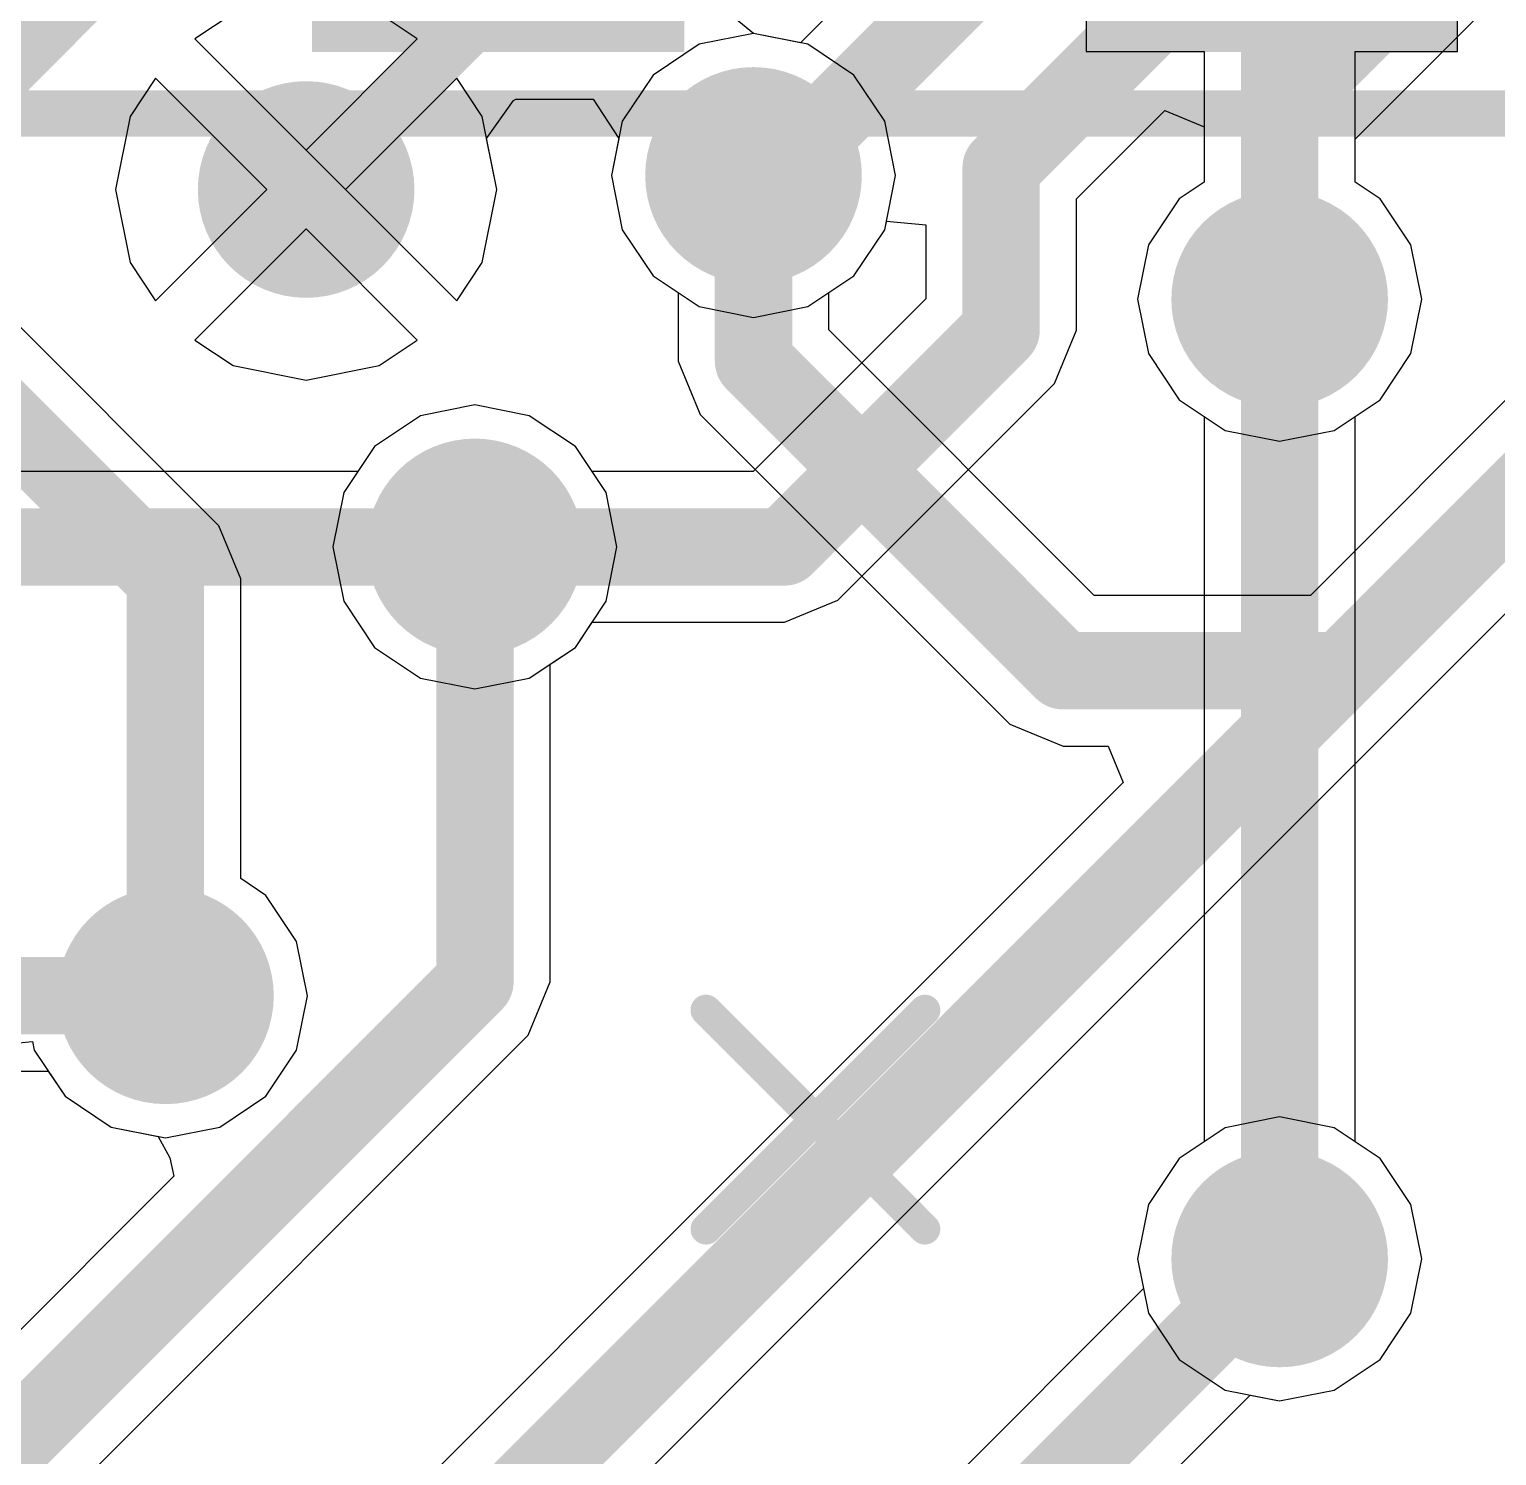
# Model space of a CAD drawing. Header units: millimetres. Extents: x 147.1 to 177.7, y 27.4 to 66.7.
# Drawn here: x 162.16 to 166.901, y 51.664 to 56.272 of the extents above; entities that cross this region are included whole.
import ezdxf

# ---------------------------------------------------------------- set-up
doc = ezdxf.new("R2010")
doc.units = ezdxf.units.MM
for name, color, linetype in [('BottomLayer', 5, 'Continuous'), ('BottomOverlay', 54, 'Continuous'), ('Mechanical15', 56, 'Continuous'), ('MultiLayer', 9, 'Continuous'), ('TopLayer', 1, 'Continuous'), ('TopOverlay', 2, 'Continuous'), ('TopSolder', 216, 'Continuous'), ('ViaHoleLayer', 16, 'Continuous')]:
    doc.layers.add(name, color=color, linetype=linetype)

# ---------------------------------------------------------------- blocks, each defined once
blk = doc.blocks.new('A______104H_TDA0_R01_2')
at = {"layer": 'TopOverlay', "const_width": 0.1499997}
blk.add_lwpolyline([(-1.778e-05, 28.39998892), (28.14998942, 28.39998892)], dxfattribs=at)
at = {"layer": 'TopSolder'}
for points in [[(15.97660762, 28.59841372), (15.97660762, 30.40161052), (14.77340962, 28.59841372), (14.77340962, 30.40161052)], [(18.47657722, 28.59841372), (18.47657722, 30.40161052), (17.27337922, 28.59841372), (17.27337922, 30.40161052)]]:
    blk.add_solid(points, dxfattribs=at)
blk = doc.blocks.new('LQFP64_N_B_11')
at = {"layer": 'BottomOverlay', "const_width": 0.1999996}
blk.add_lwpolyline([(4.25000166, 4.2499915), (4.25000166, -4.25000166)], dxfattribs=at)
at = {"layer": 'Mechanical15', "const_width": 0.0999998}
for points in [[(7.62e-06, 0.5000167799999999), (7.62e-06, -0.5000269399999999)], [(0.5000269399999999, -5.08e-06), (-0.5000142399999999, -5.08e-06)]]:
    blk.add_lwpolyline(points, dxfattribs=at)
at = {"layer": 'Mechanical15', "const_width": 0.0499999}
for points in [[(-0.02499106, 0.5000167799999999, 1), (0.0250063, 0.5000167799999999, 1)], [(-0.52501292, -5.08e-06, 1), (-0.4750155599999999, -5.08e-06, 1)], [(0.47502826, -5.08e-06, 1), (0.52502562, -5.08e-06, 1)], [(-0.02499106, -0.5000269399999999, 1), (0.0250063, -0.5000269399999999, 1)]]:
    blk.add_lwpolyline(points, format="xyb", close=True, dxfattribs=at)

msp = doc.modelspace()

# ---------------------------------------------------------------- linework, layer by layer
at = {"layer": 'BottomLayer'}
for p, q in [((166.13481632, 57.71119521999999), (164.65217006, 56.22854641999999)), ((166.44353554, 55.91686809999999), (167.18629758, 56.65963014)), ((162.8188895, 56.32351448), (162.69539724, 56.24100004)), ((163.4137194, 56.24100004), (163.29022714, 56.32351448)), ((162.69539724, 56.24100004), (163.05455832, 55.88183896)), ((163.05455832, 55.88183896), (163.4137194, 56.24100004)), ((164.5000012, 56.2588156), (164.32442116, 56.2238906)), ((164.65217006, 56.22854641999999), (164.5000012, 56.2588156)), ((164.32442116, 56.2238906), (164.17556954, 56.12443182)), ((162.56811784, 56.11372317999999), (162.4856034, 55.99022838)), ((162.92727892, 55.75455956), (162.56811784, 56.11372317999999)), ((163.5409988, 56.11372064), (163.18183772, 55.75455956)), ((163.62351324, 55.99022838), (163.5409988, 56.11372064)), ((164.17556954, 56.12443182), (164.07611076, 55.9755802)), ((162.4856034, 55.99022838), (162.43872516, 55.75455956)), ((163.67039148, 55.75455956), (163.62351324, 55.99022838)), ((165.5435348, 55.72400844), (165.82946514, 56.00993623999999)), ((165.82946514, 56.00993623999999), (165.95646514, 55.95733284)), ((162.7722043, 54.66864606), (161.49739608, 55.94345428)), ((164.07611076, 55.9755802), (164.04118576, 55.80000016)), ((165.95646514, 55.95733284), (165.95646514, 55.77848636)), ((166.44353554, 55.77848636), (166.44353554, 55.91686809999999)), ((164.04118576, 55.80000016), (164.07611076, 55.62442012)), ((162.43872516, 55.75455956), (162.4856034, 55.51889074)), ((162.56811784, 55.39539848), (162.92727892, 55.75455956)), ((163.18183772, 55.75455956), (163.5409988, 55.39539848)), ((163.62351324, 55.51889074), (163.67039148, 55.75455956)), ((165.95646514, 55.77848636), (165.87556868, 55.72443261999999)), ((166.524432, 55.72443261999999), (166.44353554, 55.77848636)), ((165.5435348, 55.30000115999999), (165.5435348, 55.72400844)), ((165.87556868, 55.72443261999999), (165.7761099, 55.575581)), ((166.62389078, 55.575581), (166.524432, 55.72443261999999)), ((163.05455832, 55.62728016), (162.69539724, 55.26811908)), ((163.41372194, 55.26811908), (163.05455832, 55.62728016)), ((164.07611076, 55.62442012), (164.17556954, 55.47556849999999)), ((164.82443286, 55.47556849999999), (164.92389164, 55.62442012)), ((164.92389164, 55.62442012), (164.9294644, 55.65243378)), ((164.9294644, 55.65243378), (165.0564644, 55.63992682)), ((165.0564644, 55.63992682), (165.0564644, 55.40087725999999)), ((165.7761099, 55.575581), (165.7411849, 55.40000096)), ((166.65881578, 55.40000096), (166.62389078, 55.575581)), ((162.4856034, 55.51889074), (162.56811784, 55.39539848)), ((163.5409988, 55.39539848), (163.62351324, 55.51889074)), ((164.17556954, 55.47556849999999), (164.32442116, 55.37610972)), ((164.67558124, 55.37610972), (164.82443286, 55.47556849999999)), ((164.32442116, 55.37610972), (164.5000012, 55.34118471999999)), ((165.0564644, 55.40087725999999), (164.4991249, 54.84353522)), ((164.5000012, 55.34118471999999), (164.67558124, 55.37610972)), ((165.7411849, 55.40000096), (165.7761099, 55.22442092)), ((166.62389078, 55.22442092), (166.65881578, 55.40000096)), ((165.47220398, 55.12779424), (165.5435348, 55.30000115999999)), ((162.69539724, 55.26811908), (162.8188895, 55.18560463999999)), ((163.29022714, 55.18560463999999), (163.41372194, 55.26811908)), ((162.8188895, 55.18560463999999), (163.05455832, 55.1387264)), ((163.05455832, 55.1387264), (163.29022714, 55.18560463999999)), ((165.7761099, 55.22442092), (165.87556868, 55.0755693)), ((166.524432, 55.0755693), (166.62389078, 55.22442092)), ((164.77215458, 54.42774738), (165.47220398, 55.12779424)), ((163.60000046, 55.05881546), (163.42442042, 55.02389046)), ((163.7755805, 55.02389046), (163.60000046, 55.05881546)), ((165.87556868, 55.0755693), (165.95646514, 55.02151556)), ((166.44353554, 55.02151556), (166.524432, 55.0755693)), ((163.42442042, 55.02389046), (163.2755688, 54.92443168)), ((163.92443212, 54.92443168), (163.7755805, 55.02389046)), ((165.95646514, 55.02151556), (165.95646514, 52.67848494)), ((166.44353554, 52.67848494), (166.44353554, 55.02151556)), ((163.2755688, 54.92443168), (163.17611002, 54.77558006)), ((163.97848586, 54.84353522), (163.92443212, 54.92443168)), ((164.4991249, 54.84353522), (163.97848586, 54.84353522)), ((163.17611002, 54.77558006), (163.14118502, 54.60000002)), ((162.84353512, 54.49644168), (162.7722043, 54.66864606)), ((163.14118502, 54.60000002), (163.17611002, 54.42441998)), ((162.84353512, 53.52848324), (162.84353512, 54.49644168)), ((164.59994512, 54.35641148), (164.77215204, 54.42773975999999)), ((164.77215204, 54.42773975999999), (164.77215458, 54.42774738)), ((163.17611002, 54.42441998), (163.2755688, 54.27556835999999)), ((163.92443212, 54.27556835999999), (163.97848586, 54.35646482)), ((163.97848586, 54.35646482), (164.59981558, 54.35646482)), ((164.59981558, 54.35646482), (164.59994512, 54.35641148)), ((163.2755688, 54.27556835999999), (163.42442042, 54.17610957999999)), ((163.7755805, 54.17610957999999), (163.92443212, 54.27556835999999)), ((163.42442042, 54.17610957999999), (163.60000046, 54.14118457999999)), ((163.60000046, 54.14118457999999), (163.7755805, 54.17610957999999)), ((162.92443158, 53.4744295), (162.84353512, 53.52848324)), ((163.02389036, 53.32557788), (162.92443158, 53.4744295)), ((163.05881536, 53.14999784), (163.02389036, 53.32557788)), ((163.02389036, 52.9744178), (163.05881536, 53.14999784)), ((162.04350624, 52.9900769), (162.17050624, 53.0025864)), ((162.17050624, 53.0025864), (162.17610948, 52.9744178)), ((162.17610948, 52.9744178), (162.27556826, 52.82556618)), ((162.92443158, 52.82556618), (163.02389036, 52.9744178)), ((162.27556826, 52.82556618), (162.42441988, 52.7261074)), ((162.77557996, 52.7261074), (162.92443158, 52.82556618)), ((162.42441988, 52.7261074), (162.59999992, 52.6911824)), ((162.59999992, 52.6911824), (162.77557996, 52.7261074)), ((165.95646514, 52.67848494), (165.87556868, 52.6244312)), ((166.524432, 52.6244312), (166.44353554, 52.67848494)), ((165.87556868, 52.6244312), (165.7761099, 52.47557957999999)), ((166.62389078, 52.47557957999999), (166.524432, 52.6244312)), ((165.7761099, 52.47557957999999), (165.7411849, 52.29999953999999)), ((166.65881578, 52.29999953999999), (166.62389078, 52.47557957999999)), ((165.7411849, 52.29999953999999), (165.7761099, 52.12441949999999)), ((166.62389078, 52.12441949999999), (166.65881578, 52.29999953999999)), ((165.7761099, 52.12441949999999), (165.87556868, 51.97556788)), ((166.524432, 51.97556788), (166.62389078, 52.12441949999999)), ((165.87556868, 51.97556788), (166.0244203, 51.87610909999999)), ((166.37558038, 51.87610909999999), (166.524432, 51.97556788)), ((166.0244203, 51.87610909999999), (166.20000034, 51.8411841)), ((166.20000034, 51.8411841), (166.37558038, 51.87610909999999))]:
    msp.add_line(p, q, dxfattribs=at)
at = {"layer": 'BottomLayer', "const_width": 0.2499995}
for points in [[(164.56803256, 55.80000016), (167.033448, 58.2654156)], [(165.2999996, 55.824882), (167.387016, 57.9118984)], [(166.20000034, 56.01774166), (167.74058908, 57.5583304)], [(160.5987644, 56.4976772), (162.59999992, 54.49644168)], [(166.20000034, 55.40000096), (166.20000034, 56.01774166)], [(165.2999996, 55.30000115999999), (165.2999996, 55.824882)], [(164.5000012, 55.80000016), (164.56803256, 55.80000016)], [(166.20000034, 52.29999953999999), (166.20000034, 55.40000096)], [(164.59994512, 54.59994668), (165.2999996, 55.30000115999999)], [(163.60000046, 54.60000002), (164.59989178, 54.60000002)], [(164.59989178, 54.60000002), (164.59994512, 54.59994668)], [(162.59999992, 53.14999784), (162.59999992, 54.49644168)]]:
    msp.add_lwpolyline(points, dxfattribs=at)
at = {"layer": 'BottomLayer'}
for points, const_width in [([(164.32500028, 55.80000016, 1), (164.67500212, 55.80000016, 1)], 0.3499993), ([(166.1375011, 56.01774166, 1), (166.26249958, 56.01774166, 1)], 0.12499848), ([(166.1375011, 56.01774166, 1), (166.26249958, 56.01774166, 1)], 0.12499848), ([(162.8795574, 55.75455956, 1), (163.22955924, 55.75455956, 1)], 0.3499993), ([(165.23750036, 55.824882, 1), (165.36249884, 55.824882, 1)], 0.12499848), ([(165.23750036, 55.824882, 1), (165.36249884, 55.824882, 1)], 0.12499848), ([(164.43750196, 55.80000016, 1), (164.56250044, 55.80000016, 1)], 0.12499848), ([(164.50553332, 55.80000016, 1), (164.6305318, 55.80000016, 1)], 0.12499848), ([(164.50553332, 55.80000016, 1), (164.6305318, 55.80000016, 1)], 0.12499848), ([(166.02499942, 55.40000096, 1), (166.37500126, 55.40000096, 1)], 0.3499993), ([(166.1375011, 55.40000096, 1), (166.26249958, 55.40000096, 1)], 0.12499848), ([(166.1375011, 55.40000096, 1), (166.26249958, 55.40000096, 1)], 0.12499848), ([(165.23750036, 55.30000115999999, 1), (165.36249884, 55.30000115999999, 1)], 0.12499848), ([(165.23750036, 55.30000115999999, 1), (165.36249884, 55.30000115999999, 1)], 0.12499848), ([(163.42499954, 54.60000002, 1), (163.77500138, 54.60000002, 1)], 0.3499993), ([(163.53750122, 54.60000002, 1), (163.6624997, 54.60000002, 1)], 0.12499848), ([(164.53739254, 54.60000002, 1), (164.66239102, 54.60000002, 1)], 0.12499848), ([(164.53739254, 54.60000002, 1), (164.66239102, 54.60000002, 1)], 0.12499848), ([(164.53744588, 54.59994668, 1), (164.66244436, 54.59994668, 1)], 0.12499848), ([(164.53744588, 54.59994668, 1), (164.66244436, 54.59994668, 1)], 0.12499848), ([(162.53750068, 54.49644168, 1), (162.66249916, 54.49644168, 1)], 0.12499848), ([(162.53750068, 54.49644168, 1), (162.66249916, 54.49644168, 1)], 0.12499848), ([(162.424999, 53.14999784, 1), (162.77500084, 53.14999784, 1)], 0.3499993), ([(162.53750068, 53.14999784, 1), (162.66249916, 53.14999784, 1)], 0.12499848), ([(166.02499942, 52.29999953999999, 1), (166.37500126, 52.29999953999999, 1)], 0.3499993), ([(166.1375011, 52.29999953999999, 1), (166.26249958, 52.29999953999999, 1)], 0.12499848)]:
    msp.add_lwpolyline(points, format="xyb", close=True, dxfattribs=dict(at, const_width=const_width))
at = {"layer": 'MultiLayer', "const_width": 0.3499993}
for points in [[(164.32500028, 55.80000016, 1), (164.67500212, 55.80000016, 1)], [(162.8795574, 55.75455956, 1), (163.22955924, 55.75455956, 1)], [(166.02499942, 55.40000096, 1), (166.37500126, 55.40000096, 1)], [(163.42499954, 54.60000002, 1), (163.77500138, 54.60000002, 1)], [(162.424999, 53.14999784, 1), (162.77500084, 53.14999784, 1)], [(166.02499942, 52.29999953999999, 1), (166.37500126, 52.29999953999999, 1)]]:
    msp.add_lwpolyline(points, format="xyb", close=True, dxfattribs=at)
at = {"layer": 'TopLayer'}
for p, q in [((166.7749776, 56.2000146), (166.7749776, 58.00000846)), ((165.57498, 57.27227814), (165.57498, 56.2000146)), ((162.8188895, 56.32351448), (162.69539724, 56.24100004)), ((164.50000374, 56.2588156), (164.4290082, 56.31708065999999)), ((162.69539724, 56.24100004), (163.11819802, 55.81819926)), ((164.67558124, 56.2238906), (164.50000374, 56.2588156)), ((164.82443286, 56.12443182), (164.67558124, 56.2238906)), ((165.57498, 56.2000146), (165.95646514, 56.2000146)), ((165.95646514, 56.2000146), (165.95646514, 55.77848636)), ((168.0750004, 56.21941258), (166.29912638, 54.44353602)), ((166.44353554, 55.77848636), (166.44353554, 56.2000146)), ((166.44353554, 56.2000146), (166.7749776, 56.2000146)), ((166.57220432, 54.02779644), (168.74442502, 56.2000146)), ((162.56811784, 56.11372317999999), (162.4856034, 55.99022838)), ((162.92727892, 55.75455956), (162.56811784, 56.11372317999999)), ((164.92389164, 55.9755802), (164.82443286, 56.12443182)), ((163.63767882, 55.91901186), (163.7246789, 56.04222726)), ((163.7246789, 56.04222726), (163.73204998, 56.0460144)), ((163.73204998, 56.0460144), (163.9820571, 56.0460144)), ((163.9820571, 56.0460144), (164.06485856, 55.91901186)), ((162.4856034, 55.99022838), (162.43872516, 55.75455956)), ((164.95881664, 55.80000016), (164.92389164, 55.9755802)), ((163.67039148, 55.75455956), (163.63767882, 55.91901186)), ((164.06485856, 55.91901186), (164.04118576, 55.80000016)), ((163.11819802, 55.81819926), (163.5409988, 55.39539848)), ((164.04118576, 55.80000016), (164.07611076, 55.62442012)), ((164.92389164, 55.62442012), (164.95881664, 55.80000016)), ((162.43872516, 55.75455956), (162.4856034, 55.51889074)), ((162.56811784, 55.39539848), (162.92727892, 55.75455956)), ((163.62351324, 55.51889074), (163.67039148, 55.75455956)), ((165.95646514, 55.77848636), (165.87556868, 55.72443261999999)), ((166.524432, 55.72443261999999), (166.44353554, 55.77848636)), ((165.87556868, 55.72443261999999), (165.7761099, 55.575581)), ((166.62389078, 55.575581), (166.524432, 55.72443261999999)), ((163.05455832, 55.62728016), (162.69539724, 55.26811908)), ((163.41372194, 55.26811908), (163.05455832, 55.62728016)), ((164.07611076, 55.62442012), (164.17556954, 55.47556849999999)), ((164.82443286, 55.47556849999999), (164.92389164, 55.62442012)), ((165.7761099, 55.575581), (165.7411849, 55.40000096)), ((166.65881578, 55.40000096), (166.62389078, 55.575581)), ((162.4856034, 55.51889074), (162.56811784, 55.39539848)), ((163.5409988, 55.39539848), (163.62351324, 55.51889074)), ((164.17556954, 55.47556849999999), (164.256466, 55.42151475999999)), ((164.7435364, 55.42151475999999), (164.82443286, 55.47556849999999)), ((164.256466, 55.42151475999999), (164.256466, 55.19999882)), ((164.7435364, 55.30087237999999), (164.7435364, 55.42151475999999)), ((165.7411849, 55.40000096), (165.7761099, 55.22442092)), ((166.62389078, 55.22442092), (166.65881578, 55.40000096)), ((165.60087276, 54.44353602), (164.7435364, 55.30087237999999)), ((162.69539724, 55.26811908), (162.8188895, 55.18560463999999)), ((163.29022714, 55.18560463999999), (163.41372194, 55.26811908)), ((162.8188895, 55.18560463999999), (163.05455832, 55.1387264)), ((163.05455832, 55.1387264), (163.29022714, 55.18560463999999)), ((164.256466, 55.19999882), (164.32779682, 55.02779443999999)), ((165.7761099, 55.22442092), (165.87556868, 55.0755693)), ((166.524432, 55.0755693), (166.62389078, 55.22442092)), ((163.60000046, 55.05881546), (163.42442042, 55.02389046)), ((163.7755805, 55.02389046), (163.60000046, 55.05881546)), ((165.87556868, 55.0755693), (166.0244203, 54.97611052)), ((166.37558038, 54.97611052), (166.524432, 55.0755693)), ((163.42442042, 55.02389046), (163.2755688, 54.92443168)), ((163.92443212, 54.92443168), (163.7755805, 55.02389046)), ((164.32779682, 55.02779443999999), (165.32779482, 54.02779644)), ((166.0244203, 54.97611052), (166.20000034, 54.94118552)), ((166.20000034, 54.94118552), (166.37558038, 54.97611052)), ((163.2755688, 54.92443168), (163.22151506, 54.84353522)), ((164.0238909, 54.77558006), (163.92443212, 54.92443168)), ((163.22151506, 54.84353522), (160.30087574, 54.84353522)), ((164.0588159, 54.60000002), (164.0238909, 54.77558006)), ((164.0238909, 54.42441998), (164.0588159, 54.60000002)), ((166.29912638, 54.44353602), (165.60087276, 54.44353602)), ((163.92443212, 54.27556835999999), (164.0238909, 54.42441998)), ((163.84353566, 54.22151461999999), (163.92443212, 54.27556835999999)), ((163.84353566, 53.19540288), (163.84353566, 54.22151461999999)), ((164.67224622, 52.12783834), (166.57220432, 54.02779644)), ((165.32779482, 54.02779644), (165.4999992, 53.95646562)), ((165.4999992, 53.95646562), (165.64612032, 53.95646562)), ((165.64612032, 53.95646562), (165.69472322, 53.83913286)), ((165.69472322, 53.83913286), (164.32786794, 52.47227758)), ((163.77220484, 53.02319596), (163.84353566, 53.19540288)), ((155.13230086, 44.38329452), (163.77220484, 53.02319596)), ((161.20087648, 52.90646263999999), (162.22151452, 52.90646263999999)), ((162.22151452, 52.90646263999999), (162.27556826, 52.82556618)), ((162.27556826, 52.82556618), (162.42441988, 52.7261074)), ((162.42441988, 52.7261074), (162.5764465, 52.69586615999999)), ((166.0244203, 52.72388998), (165.87556868, 52.6244312)), ((166.20000034, 52.75881498), (166.0244203, 52.72388998)), ((166.37558038, 52.72388998), (166.20000034, 52.75881498)), ((166.524432, 52.6244312), (166.37558038, 52.72388998)), ((162.5764465, 52.69586615999999), (162.61434838, 52.626006)), ((162.61434838, 52.626006), (162.62731254, 52.56712625999999)), ((165.87556868, 52.6244312), (165.7761099, 52.47557957999999)), ((166.62389078, 52.47557957999999), (166.524432, 52.6244312)), ((162.62731254, 52.56712625999999), (154.75755688, 44.69736806)), ((164.32779428, 52.4722471), (154.79540542, 42.9398557)), ((164.32786794, 52.47227758), (164.32779428, 52.4722471)), ((165.7761099, 52.47557957999999), (165.7411849, 52.29999953999999)), ((166.65881578, 52.29999953999999), (166.62389078, 52.47557957999999)), ((165.7411849, 52.29999953999999), (165.76016632, 52.20457682)), ((166.62389078, 52.12441949999999), (166.65881578, 52.29999953999999)), ((165.76016632, 52.20457682), (154.79542574, 41.2398337)), ((155.13981418, 42.59544694), (164.67218018, 52.12781039999999)), ((164.67218018, 52.12781039999999), (164.67224622, 52.12783834)), ((166.524432, 51.97556788), (166.62389078, 52.12441949999999)), ((166.37558038, 51.87610909999999), (166.524432, 51.97556788)), ((166.20000034, 51.8411841), (166.37558038, 51.87610909999999)), ((155.1398345, 40.89542494), (166.10457762, 51.86016552)), ((166.10457762, 51.86016552), (166.20000034, 51.8411841))]:
    msp.add_line(p, q, dxfattribs=at)
for points, const_width in [([(166.20000034, 55.40000096), (166.20000034, 57.07499126)], 0.2499995), ([(166.39999994, 54.20000082), (168.6749992, 56.47500007999999)], 0.2499995), ([(163.05455832, 55.75455956), (163.6750092, 56.37501044)], 0.17999964), ([(164.5000012, 55.19999882), (164.5000012, 55.80000016)], 0.2499995), ([(164.5000012, 55.19999882), (165.4999992, 54.20000082)], 0.2499995), ([(160.20010886, 54.60000002), (163.60000046, 54.60000002)], 0.2499995), ([(163.60000046, 53.19540288), (163.60000046, 54.60000002)], 0.2499995), ([(164.50004184, 52.30004272), (166.39999994, 54.20000082)], 0.2499995), ([(165.4999992, 54.20000082), (166.39999994, 54.20000082)], 0.2499995), ([(154.70000048, 44.2954029), (163.60000046, 53.19540288)], 0.2499995), ([(161.10000038, 53.14999784), (162.59999992, 53.14999784)], 0.2499995), ([(154.69998016, 42.50002168), (164.5000012, 52.30004272)], 0.2499995), ([(154.70000048, 40.79999968), (166.20000034, 52.29999953999999)], 0.2499995), ([(164.5000012, 52.30004272), (164.50004184, 52.30004272)], 0.2499995)]:
    msp.add_lwpolyline(points, dxfattribs=dict(at, const_width=const_width))
for points, const_width in [([(164.32500028, 55.80000016, 1), (164.67500212, 55.80000016, 1)], 0.3499993), ([(162.8795574, 55.75455956, 1), (163.22955924, 55.75455956, 1)], 0.3499993), ([(164.43750196, 55.80000016, 1), (164.56250044, 55.80000016, 1)], 0.12499848), ([(163.00955968, 55.75455956, 1), (163.09955696, 55.75455956, 1)], 0.08999982), ([(166.02499942, 55.40000096, 1), (166.37500126, 55.40000096, 1)], 0.3499993), ([(166.1375011, 55.40000096, 1), (166.26249958, 55.40000096, 1)], 0.12499848), ([(164.43750196, 55.19999882, 1), (164.56250044, 55.19999882, 1)], 0.12499848), ([(164.43750196, 55.19999882, 1), (164.56250044, 55.19999882, 1)], 0.12499848), ([(163.42499954, 54.60000002, 1), (163.77500138, 54.60000002, 1)], 0.3499993), ([(163.53750122, 54.60000002, 1), (163.6624997, 54.60000002, 1)], 0.12499848), ([(163.53750122, 54.60000002, 1), (163.6624997, 54.60000002, 1)], 0.12499848), ([(165.43749996, 54.20000082, 1), (165.56249844, 54.20000082, 1)], 0.12499848), ([(165.43749996, 54.20000082, 1), (165.56249844, 54.20000082, 1)], 0.12499848), ([(166.3375007, 54.20000082, 1), (166.46249918, 54.20000082, 1)], 0.12499848), ([(166.3375007, 54.20000082, 1), (166.46249918, 54.20000082, 1)], 0.12499848), ([(166.3375007, 54.20000082, 1), (166.46249918, 54.20000082, 1)], 0.12499848), ([(162.424999, 53.14999784, 1), (162.77500084, 53.14999784, 1)], 0.3499993), ([(163.53750122, 53.19540288, 1), (163.6624997, 53.19540288, 1)], 0.12499848), ([(163.53750122, 53.19540288, 1), (163.6624997, 53.19540288, 1)], 0.12499848), ([(162.53750068, 53.14999784, 1), (162.66249916, 53.14999784, 1)], 0.12499848), ([(166.02499942, 52.29999953999999, 1), (166.37500126, 52.29999953999999, 1)], 0.3499993), ([(164.43750196, 52.30004272, 1), (164.56250044, 52.30004272, 1)], 0.12499848), ([(164.43750196, 52.30004272, 1), (164.56250044, 52.30004272, 1)], 0.12499848), ([(164.4375426, 52.30004272, 1), (164.56254108, 52.30004272, 1)], 0.12499848), ([(164.4375426, 52.30004272, 1), (164.56254108, 52.30004272, 1)], 0.12499848), ([(166.1375011, 52.29999953999999, 1), (166.26249958, 52.29999953999999, 1)], 0.12499848)]:
    msp.add_lwpolyline(points, format="xyb", close=True, dxfattribs=dict(at, const_width=const_width))
at = {"layer": 'ViaHoleLayer', "const_width": 0.1499997}
for points in [[(164.42500262, 55.80000016, 1), (164.57499978, 55.80000016, 1)], [(162.97955974, 55.75455956, 1), (163.1295569, 55.75455956, 1)], [(166.12500176, 55.40000096, 1), (166.27499892, 55.40000096, 1)], [(163.52500188, 54.60000002, 1), (163.67499904, 54.60000002, 1)], [(162.52500134, 53.14999784, 1), (162.6749985, 53.14999784, 1)], [(166.12500176, 52.29999953999999, 1), (166.27499892, 52.29999953999999, 1)]]:
    msp.add_lwpolyline(points, format="xyb", close=True, dxfattribs=at)

# ---------------------------------------------------------------- block references
at = {"rotation": 135}
msp.add_blockref('LQFP64_N_B_11', (164.7000008, 52.75000118), dxfattribs=at)
msp.add_blockref('A______104H_TDA0_R01_2', (148.30000058, 27.60000068))

doc.saveas('drawing.dxf')
